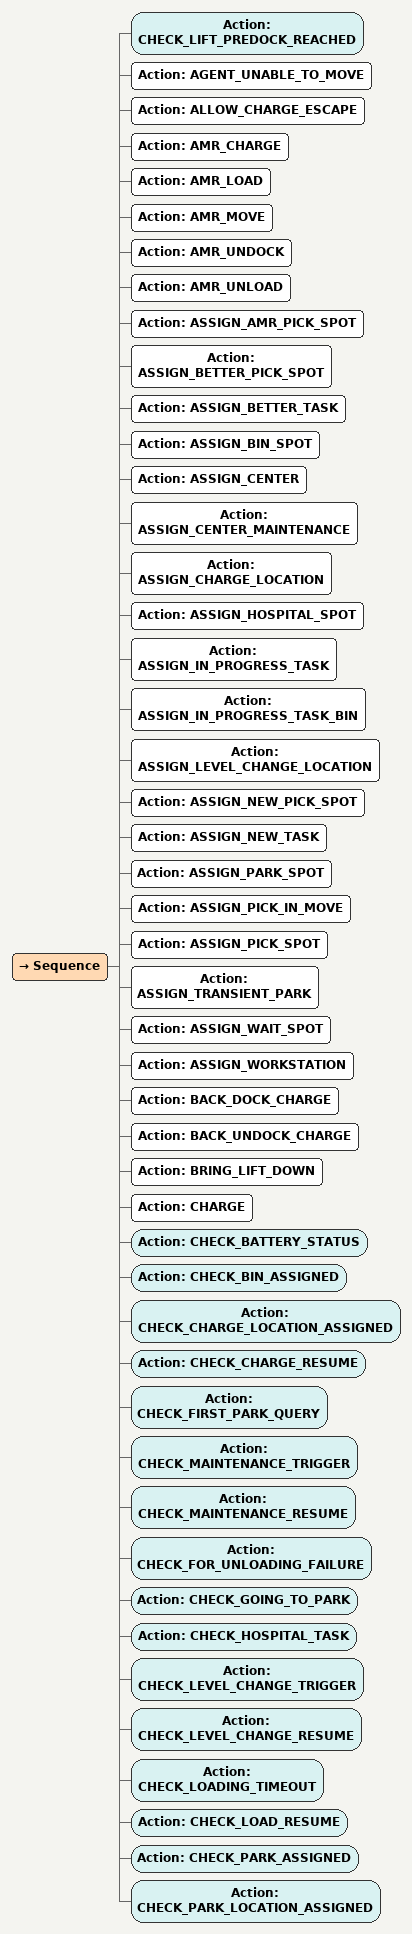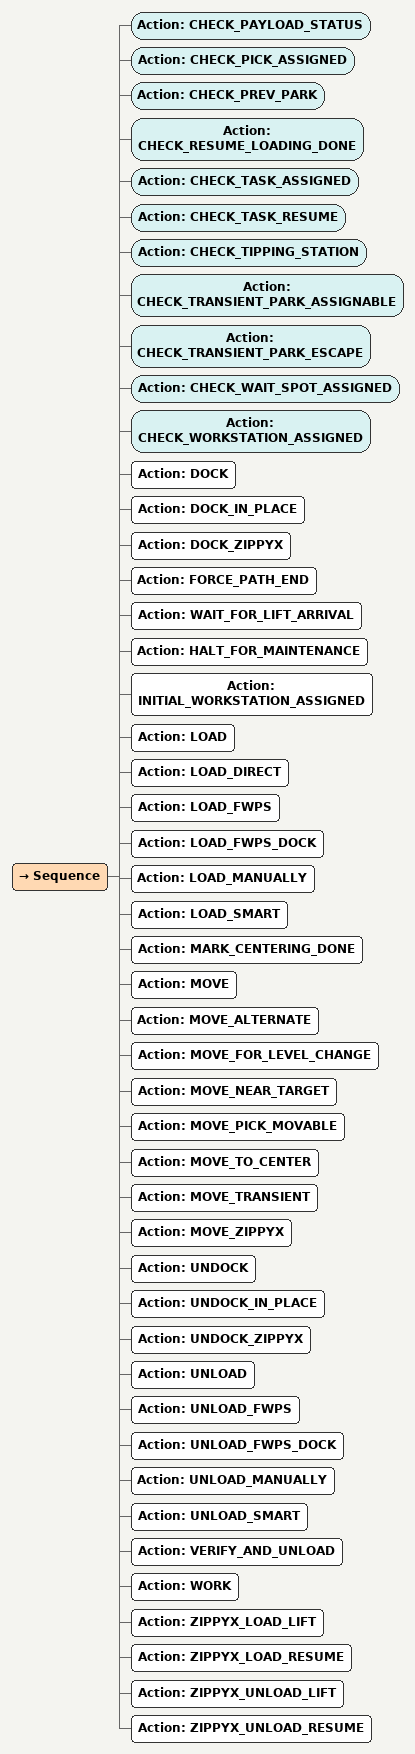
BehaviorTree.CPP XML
<Sequence>
    <Action ID="CHECK_LIFT_PREDOCK_REACHED"/>
    <Action ID="AGENT_UNABLE_TO_MOVE"/>
    <Action ID="ALLOW_CHARGE_ESCAPE"/>
    <Action ID="AMR_CHARGE"/>
    <Action ID="AMR_LOAD"/>
    <Action ID="AMR_MOVE"/>
    <Action ID="AMR_UNDOCK"/>
    <Action ID="AMR_UNLOAD"/>
    <Action ID="ASSIGN_AMR_PICK_SPOT"/>
    <Action ID="ASSIGN_BETTER_PICK_SPOT"/>
    <Action ID="ASSIGN_BETTER_TASK"/>
    <Action ID="ASSIGN_BIN_SPOT"/>
    <Action ID="ASSIGN_CENTER"/>
    <Action ID="ASSIGN_CENTER_MAINTENANCE"/>
    <Action ID="ASSIGN_CHARGE_LOCATION"/>
    <Action ID="ASSIGN_HOSPITAL_SPOT"/>
    <Action ID="ASSIGN_IN_PROGRESS_TASK"/>
    <Action ID="ASSIGN_IN_PROGRESS_TASK_BIN"/>
    <Action ID="ASSIGN_LEVEL_CHANGE_LOCATION"/>
    <Action ID="ASSIGN_NEW_PICK_SPOT"/>
    <Action ID="ASSIGN_NEW_TASK"/>
    <Action ID="ASSIGN_PARK_SPOT"/>
    <Action ID="ASSIGN_PICK_IN_MOVE"/>
    <Action ID="ASSIGN_PICK_SPOT"/>
    <Action ID="ASSIGN_TRANSIENT_PARK"/>
    <Action ID="ASSIGN_WAIT_SPOT"/>
    <Action ID="ASSIGN_WORKSTATION"/>
    <Action ID="BACK_DOCK_CHARGE"/>
    <Action ID="BACK_UNDOCK_CHARGE"/>
    <Action ID="BRING_LIFT_DOWN"/>
    <Action ID="CHARGE"/>
    <Action ID="CHECK_BATTERY_STATUS"/>
    <Action ID="CHECK_BIN_ASSIGNED"/>
    <Action ID="CHECK_CHARGE_LOCATION_ASSIGNED"/>
    <Action ID="CHECK_CHARGE_RESUME"/>
    <Action ID="CHECK_FIRST_PARK_QUERY"/>
    <Action ID="CHECK_MAINTENANCE_TRIGGER"/>
    <Action ID="CHECK_MAINTENANCE_RESUME"/>
    <Action ID="CHECK_FOR_UNLOADING_FAILURE"/>
    <Action ID="CHECK_GOING_TO_PARK"/>
    <Action ID="CHECK_HOSPITAL_TASK"/>
    <Action ID="CHECK_LEVEL_CHANGE_TRIGGER"/>
    <Action ID="CHECK_LEVEL_CHANGE_RESUME"/>
    <Action ID="CHECK_LOADING_TIMEOUT"/>
    <Action ID="CHECK_LOAD_RESUME"/>
    <Action ID="CHECK_PARK_ASSIGNED"/>
    <Action ID="CHECK_PARK_LOCATION_ASSIGNED"/>
</Sequence>

<Sequence>
    <Action ID="CHECK_PAYLOAD_STATUS"/>
    <Action ID="CHECK_PICK_ASSIGNED"/>
    <Action ID="CHECK_PREV_PARK"/>
    <Action ID="CHECK_RESUME_LOADING_DONE"/>
    <Action ID="CHECK_TASK_ASSIGNED"/>
    <Action ID="CHECK_TASK_RESUME"/>
    <Action ID="CHECK_TIPPING_STATION"/>
    <Action ID="CHECK_TRANSIENT_PARK_ASSIGNABLE"/>
    <Action ID="CHECK_TRANSIENT_PARK_ESCAPE"/>
    <Action ID="CHECK_WAIT_SPOT_ASSIGNED"/>
    <Action ID="CHECK_WORKSTATION_ASSIGNED"/>
    <Action ID="DOCK"/>
    <Action ID="DOCK_IN_PLACE"/>
    <Action ID="DOCK_ZIPPYX"/>
    <Action ID="FORCE_PATH_END"/>
    <Action ID="WAIT_FOR_LIFT_ARRIVAL"/>
    <Action ID="HALT_FOR_MAINTENANCE"/>
    <Action ID="INITIAL_WORKSTATION_ASSIGNED"/>
    <Action ID="LOAD"/>
    <Action ID="LOAD_DIRECT"/>
    <Action ID="LOAD_FWPS"/>
    <Action ID="LOAD_FWPS_DOCK"/>
    <Action ID="LOAD_MANUALLY"/>
    <Action ID="LOAD_SMART"/>
    <Action ID="MARK_CENTERING_DONE"/>
    <Action ID="MOVE"/>
    <Action ID="MOVE_ALTERNATE"/>
    <Action ID="MOVE_FOR_LEVEL_CHANGE"/>
    <Action ID="MOVE_NEAR_TARGET"/>
    <Action ID="MOVE_PICK_MOVABLE"/>
    <Action ID="MOVE_TO_CENTER"/>
    <Action ID="MOVE_TRANSIENT"/>
    <Action ID="MOVE_ZIPPYX"/>
    <Action ID="UNDOCK"/>
    <Action ID="UNDOCK_IN_PLACE"/>
    <Action ID="UNDOCK_ZIPPYX"/>
    <Action ID="UNLOAD"/>
    <Action ID="UNLOAD_FWPS"/>
    <Action ID="UNLOAD_FWPS_DOCK"/>
    <Action ID="UNLOAD_MANUALLY"/>
    <Action ID="UNLOAD_SMART"/>
    <Action ID="VERIFY_AND_UNLOAD"/>
    <Action ID="WORK"/>
    <Action ID="ZIPPYX_LOAD_LIFT"/>
    <Action ID="ZIPPYX_LOAD_RESUME"/>
    <Action ID="ZIPPYX_UNLOAD_LIFT"/>
    <Action ID="ZIPPYX_UNLOAD_RESUME"/>
</Sequence>
